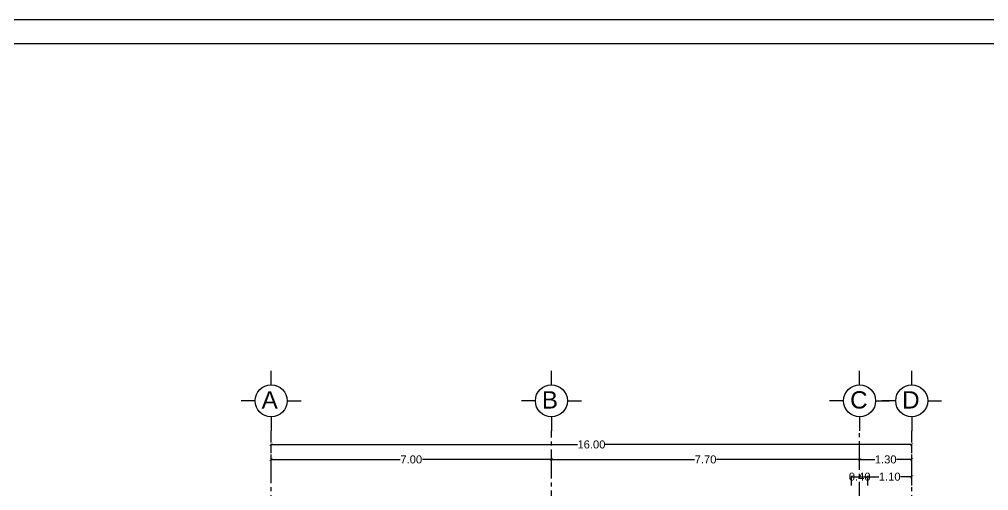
# Model space of a CAD drawing. Header units: millimetres. Extents: x 525387 to 527545, y 2235066 to 2235448.
# Drawn here: x 525747.71 to 525771.92, y 2235129.26 to 2235141.03 of the extents above; entities that cross this region are included whole.
import ezdxf

# ---------------------------------------------------------------- set-up
doc = ezdxf.new("R2010")
doc.units = ezdxf.units.MM
doc.linetypes.add('ACAD_ISO04W100', pattern=[30, 24, -3, 0, -3])
for name, color, linetype in [('auxiliar', 6, 'Continuous'), ('COTAS', 2, 'Continuous'), ('EJES', 1, 'Continuous')]:
    doc.layers.add(name, color=color, linetype=linetype)
doc.styles.get("Standard").update_dxf_attribs({"font": 'arial.ttf'})
doc.styles.add('STYLE1', font='arial.ttf')
doc.dimstyles.new('ISO-25', dxfattribs={"dimtxt": 0.04, "dimasz": 0.02, "dimexe": 0.02, "dimexo": 0.02, "dimgap": 0.02, "dimtad": 0, "dimtih": 1, "dimtoh": 1, "dimzin": 1, "dimdsep": 46, "dimtxsty": 'Standard', "dimcen": 0.02, "dimazin": 0, "dimtfac": 1, "dimtmove": 0, "dimatfit": 3, "dimfxl": 1, "dimarcsym": 0})

# ---------------------------------------------------------------- blocks, each defined once
blk = doc.blocks.new('EJE')
at = {"layer": 'EJES', "color": 2}
for p, q in [((-0.78, 0.416), (-0.78, 0.78)), ((-1.196, 0), (-1.56, 0)), ((-0.364, 0), (0, 0)), ((-0.78, -0.416), (-0.78, -0.78))]:
    blk.add_line(p, q, dxfattribs=at)
at = {"layer": 'EJES', "color": 4}
blk.add_circle((-0.78, 0), 0.416, dxfattribs=at)
blk = doc.blocks.new('_ArchTick')
at = {"color": 0, "linetype": 'ByBlock', "lineweight": 0, "const_width": 0.15}
blk.add_lwpolyline([(-0.5, -0.5), (0.5, 0.5)], dxfattribs=at)
blk = doc.blocks.new('*D317')
at = {"layer": 'COTAS', "color": 0, "linetype": 'Continuous', "lineweight": -2, "transparency": 16777216}
for p, q in [((525754.001, 2235129.814), (525754.001, 2235130.055)), ((525754.001, 2235130.035), (525757.222, 2235130.035)), ((525761.001, 2235130.035), (525757.779, 2235130.035)), ((525761.001, 2235129.814), (525761.001, 2235130.055))]:
    blk.add_line(p, q, dxfattribs=at)
at = {"layer": 'Defpoints', "color": 0, "linetype": 'Continuous', "transparency": 16777216}
for p in [(525761.001, 2235130.035), (525754.001, 2235129.794), (525761.001, 2235129.794)]:
    blk.add_point(p, dxfattribs=at)
at = {"layer": 'COTAS', "color": 0, "linetype": 'Continuous', "lineweight": -2, "transparency": 16777216, "xscale": 0.08, "yscale": 0.08, "zscale": 0.08, "rotation": 180}
blk.add_blockref('_ArchTick', (525754.001, 2235130.035), dxfattribs=at)
at = {"layer": 'COTAS', "color": 0, "linetype": 'Continuous', "lineweight": -2, "transparency": 16777216, "xscale": 0.08, "yscale": 0.08, "zscale": 0.08}
blk.add_blockref('_ArchTick', (525761.001, 2235130.035), dxfattribs=at)
at = {"layer": 'COTAS', "color": 0, "linetype": 'Continuous', "lineweight": -3, "transparency": 16777216, "insert": (525757.501, 2235130.035), "char_height": 0.2, "attachment_point": 5}
blk.add_mtext('7.00', dxfattribs=at)
blk = doc.blocks.new('*D318')
at = {"layer": 'COTAS', "color": 0, "linetype": 'Continuous', "lineweight": -2, "transparency": 16777216}
for p, q in [((525761.001, 2235129.814), (525761.001, 2235130.055)), ((525761.001, 2235130.035), (525764.572, 2235130.035)), ((525768.701, 2235130.035), (525765.129, 2235130.035)), ((525768.701, 2235129.814), (525768.701, 2235130.055))]:
    blk.add_line(p, q, dxfattribs=at)
at = {"layer": 'Defpoints', "color": 0, "linetype": 'Continuous', "transparency": 16777216}
for p in [(525768.701, 2235130.035), (525761.001, 2235129.794), (525768.701, 2235129.794)]:
    blk.add_point(p, dxfattribs=at)
at = {"layer": 'COTAS', "color": 0, "linetype": 'Continuous', "lineweight": -2, "transparency": 16777216, "xscale": 0.08, "yscale": 0.08, "zscale": 0.08, "rotation": 180}
blk.add_blockref('_ArchTick', (525761.001, 2235130.035), dxfattribs=at)
at = {"layer": 'COTAS', "color": 0, "linetype": 'Continuous', "lineweight": -2, "transparency": 16777216, "xscale": 0.08, "yscale": 0.08, "zscale": 0.08}
blk.add_blockref('_ArchTick', (525768.701, 2235130.035), dxfattribs=at)
at = {"layer": 'COTAS', "color": 0, "linetype": 'Continuous', "lineweight": -3, "transparency": 16777216, "insert": (525764.851, 2235130.035), "char_height": 0.2, "attachment_point": 5}
blk.add_mtext('7.70', dxfattribs=at)
blk = doc.blocks.new('*D321')
at = {"layer": 'COTAS', "color": 0, "linetype": 'Continuous', "lineweight": -2, "transparency": 16777216}
for p, q in [((525768.701, 2235129.814), (525768.701, 2235130.055)), ((525768.701, 2235130.035), (525769.081, 2235130.035)), ((525770.001, 2235130.035), (525769.621, 2235130.035)), ((525770.001, 2235129.814), (525770.001, 2235130.055))]:
    blk.add_line(p, q, dxfattribs=at)
at = {"layer": 'Defpoints', "color": 0, "linetype": 'Continuous', "transparency": 16777216}
for p in [(525770.001, 2235130.035), (525768.701, 2235129.794), (525770.001, 2235129.794)]:
    blk.add_point(p, dxfattribs=at)
at = {"layer": 'COTAS', "color": 0, "linetype": 'Continuous', "lineweight": -2, "transparency": 16777216, "xscale": 0.08, "yscale": 0.08, "zscale": 0.08, "rotation": 180}
blk.add_blockref('_ArchTick', (525768.701, 2235130.035), dxfattribs=at)
at = {"layer": 'COTAS', "color": 0, "linetype": 'Continuous', "lineweight": -2, "transparency": 16777216, "xscale": 0.08, "yscale": 0.08, "zscale": 0.08}
blk.add_blockref('_ArchTick', (525770.001, 2235130.035), dxfattribs=at)
at = {"layer": 'COTAS', "color": 0, "linetype": 'Continuous', "lineweight": -3, "transparency": 16777216, "insert": (525769.351, 2235130.035), "char_height": 0.2, "attachment_point": 5}
blk.add_mtext('1.30', dxfattribs=at)
blk = doc.blocks.new('*D322')
at = {"layer": 'COTAS', "color": 0, "linetype": 'Continuous', "lineweight": -2, "transparency": 16777216}
for p, q in [((525768.501, 2235129.382), (525768.501, 2235129.623)), ((525768.501, 2235129.603), (525768.901, 2235129.603)), ((525768.901, 2235129.382), (525768.901, 2235129.623))]:
    blk.add_line(p, q, dxfattribs=at)
at = {"layer": 'Defpoints', "color": 0, "linetype": 'Continuous', "transparency": 16777216}
for p in [(525768.901, 2235129.603), (525768.501, 2235129.362), (525768.901, 2235129.362)]:
    blk.add_point(p, dxfattribs=at)
at = {"layer": 'COTAS', "color": 0, "linetype": 'Continuous', "lineweight": -2, "transparency": 16777216, "xscale": 0.08, "yscale": 0.08, "zscale": 0.08, "rotation": 180}
blk.add_blockref('_ArchTick', (525768.501, 2235129.603), dxfattribs=at)
at = {"layer": 'COTAS', "color": 0, "linetype": 'Continuous', "lineweight": -2, "transparency": 16777216, "xscale": 0.08, "yscale": 0.08, "zscale": 0.08}
blk.add_blockref('_ArchTick', (525768.901, 2235129.603), dxfattribs=at)
at = {"layer": 'COTAS', "color": 0, "linetype": 'Continuous', "lineweight": -3, "transparency": 16777216, "insert": (525768.701, 2235129.603), "char_height": 0.2, "attachment_point": 5}
blk.add_mtext('0.40', dxfattribs=at)
blk = doc.blocks.new('*D324')
at = {"layer": 'COTAS', "color": 0, "linetype": 'Continuous', "lineweight": -2, "transparency": 16777216}
for p, q in [((525754.001, 2235130.188), (525754.001, 2235130.429)), ((525754.001, 2235130.409), (525761.653, 2235130.409)), ((525770.001, 2235130.409), (525762.348, 2235130.409)), ((525770.001, 2235130.188), (525770.001, 2235130.429))]:
    blk.add_line(p, q, dxfattribs=at)
at = {"layer": 'Defpoints', "color": 0, "linetype": 'Continuous', "transparency": 16777216}
for p in [(525770.001, 2235130.409), (525754.001, 2235130.168), (525770.001, 2235130.168)]:
    blk.add_point(p, dxfattribs=at)
at = {"layer": 'COTAS', "color": 0, "linetype": 'Continuous', "lineweight": -2, "transparency": 16777216, "xscale": 0.08, "yscale": 0.08, "zscale": 0.08, "rotation": 180}
blk.add_blockref('_ArchTick', (525754.001, 2235130.409), dxfattribs=at)
at = {"layer": 'COTAS', "color": 0, "linetype": 'Continuous', "lineweight": -2, "transparency": 16777216, "xscale": 0.08, "yscale": 0.08, "zscale": 0.08}
blk.add_blockref('_ArchTick', (525770.001, 2235130.409), dxfattribs=at)
at = {"layer": 'COTAS', "color": 0, "linetype": 'Continuous', "lineweight": -3, "transparency": 16777216, "insert": (525762.001, 2235130.409), "char_height": 0.2, "attachment_point": 5}
blk.add_mtext('16.00', dxfattribs=at)
blk = doc.blocks.new('*D327')
at = {"layer": 'COTAS', "color": 0, "linetype": 'Continuous', "lineweight": -2, "transparency": 16777216}
for p, q in [((525768.901, 2235129.382), (525768.901, 2235129.623)), ((525768.901, 2235129.603), (525769.181, 2235129.603)), ((525770.001, 2235129.603), (525769.721, 2235129.603)), ((525770.001, 2235129.382), (525770.001, 2235129.623))]:
    blk.add_line(p, q, dxfattribs=at)
at = {"layer": 'Defpoints', "color": 0, "linetype": 'Continuous', "transparency": 16777216}
for p in [(525770.001, 2235129.603), (525768.901, 2235129.362), (525770.001, 2235129.362)]:
    blk.add_point(p, dxfattribs=at)
at = {"layer": 'COTAS', "color": 0, "linetype": 'Continuous', "lineweight": -2, "transparency": 16777216, "xscale": 0.08, "yscale": 0.08, "zscale": 0.08, "rotation": 180}
blk.add_blockref('_ArchTick', (525768.901, 2235129.603), dxfattribs=at)
at = {"layer": 'COTAS', "color": 0, "linetype": 'Continuous', "lineweight": -2, "transparency": 16777216, "xscale": 0.08, "yscale": 0.08, "zscale": 0.08}
blk.add_blockref('_ArchTick', (525770.001, 2235129.603), dxfattribs=at)
at = {"layer": 'COTAS', "color": 0, "linetype": 'Continuous', "lineweight": -3, "transparency": 16777216, "insert": (525769.451, 2235129.603), "char_height": 0.2, "attachment_point": 5}
blk.add_mtext('1.10', dxfattribs=at)

msp = doc.modelspace()

# ---------------------------------------------------------------- linework, layer by layer
at = {"layer": 'auxiliar', "color": 1, "linetype": 'Continuous', "lineweight": -3}
for points in [[(525706.131, 2235141.033), (525796.131, 2235141.033), (525796.131, 2235081.033), (525706.131, 2235081.033)], [(525706.731, 2235140.433), (525795.531, 2235140.433), (525795.531, 2235081.633), (525706.731, 2235081.633)]]:
    msp.add_lwpolyline(points, close=True, dxfattribs=at)
at = {"layer": 'EJES', "linetype": 'ACAD_ISO04W100', "ltscale": 0.03}
for p, q in [((525754.001, 2235122.301), (525754.001, 2235130.75)), ((525761.001, 2235116.301), (525761.001, 2235130.75)), ((525768.701, 2235121.614), (525768.701, 2235130.75)), ((525770.001, 2235122.301), (525770.001, 2235130.75))]:
    msp.add_line(p, q, dxfattribs=at)

# ---------------------------------------------------------------- block references
at = {"layer": 'EJES', "lineweight": -3, "xscale": 0.9600000000000002, "yscale": 0.9600000000000002, "zscale": 0.9600000000000002}
for p in [(525754.749, 2235131.499), (525761.749, 2235131.499), (525769.449, 2235131.499), (525770.749, 2235131.499)]:
    msp.add_blockref('EJE', p, dxfattribs=at)

# ---------------------------------------------------------------- texts
at = {"layer": 'EJES', "color": 7, "lineweight": -3, "style": 'STYLE1'}
for s, p in [('A', (525753.763, 2235131.308)), ('B', (525760.763, 2235131.308)), ('C', (525768.463, 2235131.308)), ('D', (525769.763, 2235131.308))]:
    msp.add_text(s, height=0.432, dxfattribs=at).set_placement(p)

# ---------------------------------------------------------------- dimensions: what is measured, and where the dimension line sits
at = {"layer": 'COTAS', "linetype": 'Continuous', "lineweight": -3}
for base, p1, p2, picture, middle in [((525770.001, 2235130.409), (525754.001, 2235130.168), (525770.001, 2235130.168), '*D324', (525762.001, 2235130.409)), ((525761.001, 2235130.035), (525754.001, 2235129.794), (525761.001, 2235129.794), '*D317', (525757.501, 2235130.035)), ((525768.701, 2235130.035), (525761.001, 2235129.794), (525768.701, 2235129.794), '*D318', (525764.851, 2235130.035)), ((525770.001, 2235130.035), (525768.701, 2235129.794), (525770.001, 2235129.794), '*D321', (525769.351, 2235130.035)), ((525770.001, 2235129.603), (525768.901, 2235129.362), (525770.001, 2235129.362), '*D327', (525769.451, 2235129.603))]:
    dim = msp.add_linear_dim(base=base, p1=p1, p2=p2, dimstyle='ISO-25', override={"dimtxt": 0.2, "dimasz": 0.08, "dimblk1": 'ArchTick', "dimblk2": 'ArchTick', "dimsah": 1}, dxfattribs=at)
    dim.commit()
    dim.dimension.update_dxf_attribs({"geometry": picture, "text_midpoint": middle})
dim = msp.add_linear_dim(base=(525768.901, 2235129.603), p1=(525768.501, 2235129.362), p2=(525768.901, 2235129.362), dimstyle='ISO-25', override={"dimtxt": 0.2, "dimasz": 0.08, "dimblk1": 'ArchTick', "dimblk2": 'ArchTick', "dimsah": 1}, dxfattribs=at)
dim.commit()
dim.dimension.update_dxf_attribs({"geometry": '*D322', "text_midpoint": (525768.701, 2235129.603), "dimtype": 160})

doc.saveas('drawing.dxf')
